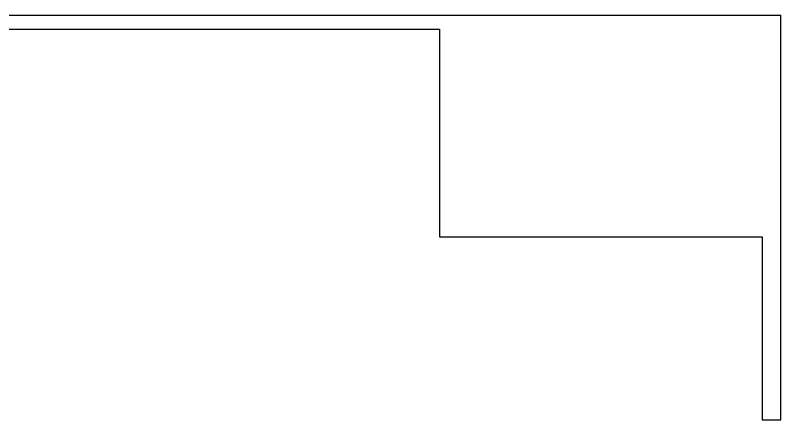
# Model space of a CAD drawing. Header units: inches. Extents: x 5141 to 11968, y 576 to 1427.
# Drawn here: x 8708 to 9537, y 989 to 1427 of the extents above; entities that cross this region are included whole.
import ezdxf

# ---------------------------------------------------------------- set-up
doc = ezdxf.new("R2010")
doc.units = ezdxf.units.IN
doc.header["$MEASUREMENT"] = 0

msp = doc.modelspace()

# ---------------------------------------------------------------- linework, layer by layer
for p, q in [((8042.084251561662, 1427.265894509746), (9537.494180645277, 1427.265894509746)), ((9537.494180645277, 989.2658945097464), (9537.494180645277, 1427.265894509746)), ((8617.494180645277, 1412.265894509746), (9167.494180645277, 1412.265894509746)), ((9167.494180645277, 1412.265894509746), (9167.494180645277, 1187.265894509746)), ((9167.494180645277, 1187.265894509746), (9517.494180645277, 1187.265894509746)), ((9517.494180645277, 1187.265894509746), (9517.494180645277, 989.2658945097464)), ((9517.494180645277, 989.2658945097464), (9537.494180645277, 989.2658945097464))]:
    msp.add_line(p, q)

doc.saveas('drawing.dxf')
